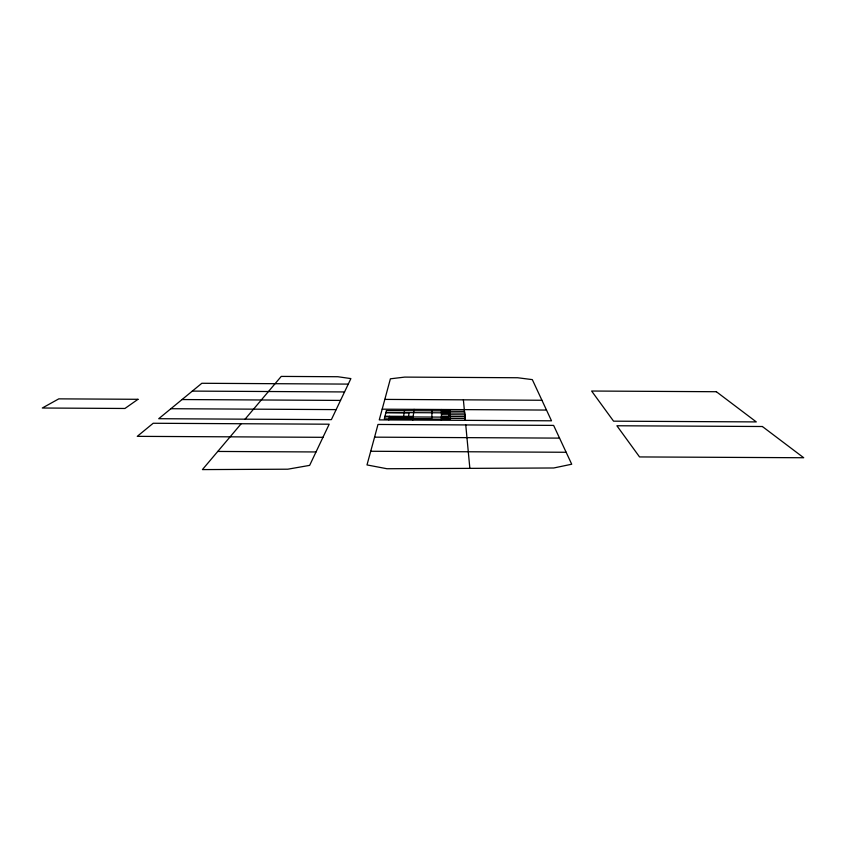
<?xml version="1.0" encoding="UTF-8"?>
<svg xmlns="http://www.w3.org/2000/svg" width="846" height="846" viewBox="0 0 846 846"><rect width="100%" height="100%" fill="white"/><g stroke="black" fill="none" stroke-linecap="round" stroke-linejoin="round"><path stroke-width="1.27" d="M441.422 420.219L441.475 409.496M432.084 410.818L431.703 418.886L403.161 418.728L404.525 410.67M412.732 420.071L414.096 409.348M408.533 416.359L409.062 412.785L385.882 412.668M388.811 419.944L389.657 416.264M382.18 409.178L390.387 378.818L404.705 377.105L517.689 377.75L532.324 379.621L551.507 420.811L379.251 419.891L382.18 409.178L546.495 410.067M374.577 437.16L377.982 424.459L553.622 425.401L571.716 464.221L553.728 467.986L386.96 468.737L366.995 464.93L374.577 437.16L559.544 438.122M348.266 384.105L201.834 383.28L158.731 418.707L331.389 419.637L350.889 378.596L337.892 376.734L281.242 376.407L245.076 419.172M322.971 437.319L137.274 436.346L153.179 423.264L329.189 424.206L309.647 465.374L287.788 469.202L202.416 469.593L241.195 423.73M192.338 391.095L344.534 391.941M384.793 399.397L541.916 400.264M182.059 399.545L340.536 400.412M170.881 408.713L336.158 409.612M441.464 411.219L464.454 411.346L465.311 420.346L463.386 399.83M385.913 412.52L448.666 412.859L448.761 417.152L384.845 416.814M441.453 412.964L464.623 413.091M441.443 414.73L464.792 414.857M384.993 416.232L413.197 416.391M441.443 416.539L464.962 416.666M389.234 418.083L412.964 418.21M441.432 418.368L465.141 418.495M370.749 451.267L566.175 452.272M217.75 451.447L316.002 451.954M465.755 424.935L469.858 468.367M386.4 410.574L384.327 418.876L450.463 419.225L450.199 410.923L386.4 410.574M137.993 399.301L124.944 408.47L42.3 408.015L58.797 398.857L137.993 399.301M716.361 391.719L591.618 391.032L613.572 421.171L756.292 421.911L716.361 391.719M762.383 426.511L616.893 425.76L639.544 456.935L803.7 457.739L762.383 426.511"/></g></svg>
